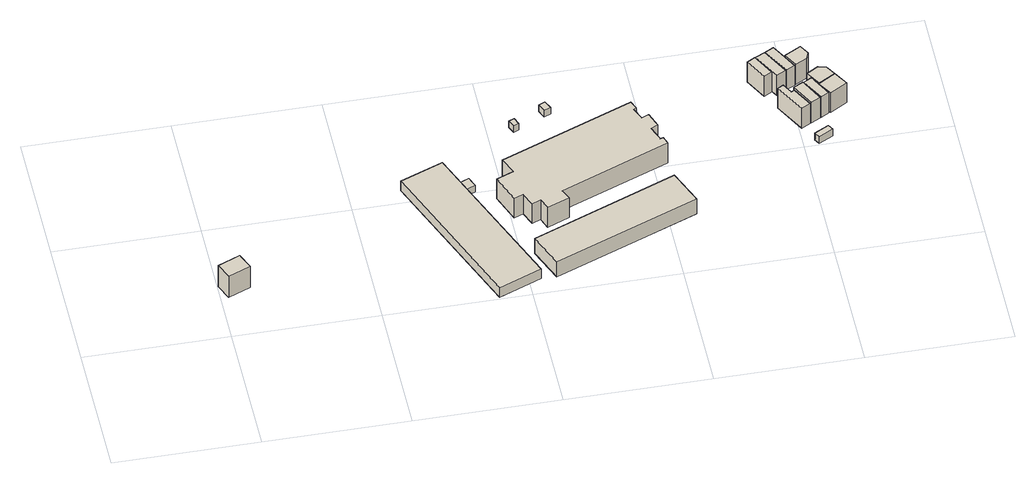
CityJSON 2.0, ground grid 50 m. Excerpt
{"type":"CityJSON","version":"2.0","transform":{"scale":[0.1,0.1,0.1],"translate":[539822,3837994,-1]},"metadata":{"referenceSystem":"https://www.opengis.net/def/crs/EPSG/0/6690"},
"CityObjects":{
"building1":{"type":"Building","attributes":{"計測周辺長":24.83,"1/2500図郭":46,"区名":"此花区","町丁目名称":"酉島６丁目","街区番号":8,"class":"3002","usage":"411","measuredHeight":9.6,"storeysAboveGround":3,"BuildingDetailAttribute.buildingRoofEdgeArea":33.35,"BuildingDetailAttribute.buildingStructureType":"601","BuildingDetailAttribute.buildingStructureOrgType":"1","BuildingDetailAttribute.detailedUsage":"1110","BuildingDetailAttribute.specifiedBuildingCoverageRate":0.8,"BuildingDetailAttribute.surveyYear":2017,"BuildingRiverFloodingRiskAttribute.description":"1","BuildingRiverFloodingRiskAttribute.rank":"3","BuildingRiverFloodingRiskAttribute.depth":3.17,"BuildingRiverFloodingRiskAttribute.adminType":"1","BuildingRiverFloodingRiskAttribute.scale":"2","BuildingRiverFloodingRiskAttribute.duration":48.8,"BuildingTsunamiRiskAttribute.description":"1","BuildingTsunamiRiskAttribute.rank":"2","BuildingTsunamiRiskAttribute.depth":2.12,"BuildingHighTideRiskAttribute.description":"1","BuildingHighTideRiskAttribute.rank":"4","BuildingHighTideRiskAttribute.depth":6.03,"BuildingIDAttribute.prefecture":"27","BuildingIDAttribute.city":"27104"},"geometry":[{"type":"Solid","lod":"1","boundaries":[[[[0,1,2,3]],[[2,4,5,3]],[[1,6,4,2]],[[0,7,6,1]],[[3,5,7,0]],[[4,6,7,5]]]]}]},
"building2":{"type":"Building","attributes":{"計測周辺長":150.52,"1/2500図郭":46,"区名":"此花区","町丁目名称":"酉島６丁目","街区番号":1,"class":"3001","usage":"452","measuredHeight":4.3,"storeysAboveGround":2,"BuildingDetailAttribute.buildingRoofEdgeArea":950.94,"BuildingDetailAttribute.buildingStructureType":"610","BuildingDetailAttribute.buildingStructureOrgType":"2","BuildingDetailAttribute.detailedUsage":"1610","BuildingDetailAttribute.specifiedBuildingCoverageRate":0.8,"BuildingDetailAttribute.surveyYear":2017,"BuildingRiverFloodingRiskAttribute.description":"1","BuildingRiverFloodingRiskAttribute.rank":"2","BuildingRiverFloodingRiskAttribute.depth":2.96,"BuildingRiverFloodingRiskAttribute.adminType":"1","BuildingRiverFloodingRiskAttribute.scale":"2","BuildingRiverFloodingRiskAttribute.duration":44.95,"BuildingTsunamiRiskAttribute.description":"1","BuildingTsunamiRiskAttribute.rank":"2","BuildingTsunamiRiskAttribute.depth":2.18,"BuildingHighTideRiskAttribute.description":"1","BuildingHighTideRiskAttribute.rank":"4","BuildingHighTideRiskAttribute.depth":6.11,"BuildingIDAttribute.prefecture":"27","BuildingIDAttribute.city":"27104"},"geometry":[{"type":"Solid","lod":"1","boundaries":[[[[8,9,10,11]],[[10,12,13,11]],[[9,14,12,10]],[[8,15,14,9]],[[11,13,15,8]],[[12,14,15,13]]]]}]},
"building3":{"type":"Building","attributes":{"計測周辺長":14.83,"1/2500図郭":46,"区名":"此花区","町丁目名称":"酉島６丁目","街区番号":1,"class":"3001","usage":"452","storeysAboveGround":1,"BuildingDetailAttribute.buildingRoofEdgeArea":13.68,"BuildingDetailAttribute.buildingStructureType":"610","BuildingDetailAttribute.buildingStructureOrgType":"2","BuildingDetailAttribute.detailedUsage":"1610","BuildingDetailAttribute.specifiedBuildingCoverageRate":0.8,"BuildingDetailAttribute.surveyYear":2017,"BuildingRiverFloodingRiskAttribute.description":"1","BuildingRiverFloodingRiskAttribute.rank":"2","BuildingRiverFloodingRiskAttribute.depth":2.85,"BuildingRiverFloodingRiskAttribute.adminType":"1","BuildingRiverFloodingRiskAttribute.scale":"2","BuildingRiverFloodingRiskAttribute.duration":42.85,"BuildingTsunamiRiskAttribute.description":"1","BuildingTsunamiRiskAttribute.rank":"2","BuildingTsunamiRiskAttribute.depth":2.14,"BuildingHighTideRiskAttribute.description":"1","BuildingHighTideRiskAttribute.rank":"4","BuildingHighTideRiskAttribute.depth":6.07,"BuildingIDAttribute.prefecture":"27","BuildingIDAttribute.city":"27104"},"geometry":[{"type":"Solid","lod":"1","boundaries":[[[[16,17,18,19]],[[18,20,21,19]],[[17,22,20,18]],[[16,23,22,17]],[[19,21,23,16]],[[20,22,23,21]]]]}]},
"building4":{"type":"Building","attributes":{"class":"3001","BuildingDetailAttribute.specifiedBuildingCoverageRate":0.8,"BuildingDetailAttribute.surveyYear":2017,"BuildingTsunamiRiskAttribute.description":"1","BuildingTsunamiRiskAttribute.rank":"2","BuildingTsunamiRiskAttribute.depth":2.01,"BuildingHighTideRiskAttribute.description":"1","BuildingHighTideRiskAttribute.rank":"4","BuildingHighTideRiskAttribute.depth":5.95,"BuildingIDAttribute.prefecture":"27","BuildingIDAttribute.city":"27104"},"geometry":[{"type":"Solid","lod":"1","boundaries":[[[[24,25,26,27]],[[26,28,29,27]],[[25,30,28,26]],[[24,31,30,25]],[[27,29,31,24]],[[28,30,31,29]]]]}]},
"building5":{"type":"Building","attributes":{"計測周辺長":134.55,"1/2500図郭":46,"区名":"此花区","町丁目名称":"酉島６丁目","街区番号":1,"class":"3001","usage":"452","measuredHeight":6.8,"storeysAboveGround":2,"BuildingDetailAttribute.buildingRoofEdgeArea":711.25,"BuildingDetailAttribute.buildingStructureType":"610","BuildingDetailAttribute.buildingStructureOrgType":"2","BuildingDetailAttribute.detailedUsage":"1610","BuildingDetailAttribute.specifiedBuildingCoverageRate":0.8,"BuildingDetailAttribute.surveyYear":2017,"BuildingRiverFloodingRiskAttribute.description":"1","BuildingRiverFloodingRiskAttribute.rank":"3","BuildingRiverFloodingRiskAttribute.depth":3.06,"BuildingRiverFloodingRiskAttribute.adminType":"1","BuildingRiverFloodingRiskAttribute.scale":"2","BuildingRiverFloodingRiskAttribute.duration":47.12,"BuildingTsunamiRiskAttribute.description":"1","BuildingTsunamiRiskAttribute.rank":"2","BuildingTsunamiRiskAttribute.depth":2.26,"BuildingHighTideRiskAttribute.description":"1","BuildingHighTideRiskAttribute.rank":"4","BuildingHighTideRiskAttribute.depth":6.2,"BuildingIDAttribute.prefecture":"27","BuildingIDAttribute.city":"27104"},"geometry":[{"type":"Solid","lod":"1","boundaries":[[[[32,33,34,35]],[[34,36,37,35]],[[33,38,36,34]],[[32,39,38,33]],[[35,37,39,32]],[[36,38,39,37]]]]}]},
"building6":{"type":"Building","attributes":{"計測周辺長":172.87,"1/2500図郭":46,"区名":"此花区","町丁目名称":"酉島６丁目","街区番号":1,"class":"3002","usage":"452","measuredHeight":9,"storeysAboveGround":3,"BuildingDetailAttribute.buildingRoofEdgeArea":1236.97,"BuildingDetailAttribute.buildingStructureType":"603","BuildingDetailAttribute.buildingStructureOrgType":"3","BuildingDetailAttribute.detailedUsage":"1610","BuildingDetailAttribute.specifiedBuildingCoverageRate":0.8,"BuildingDetailAttribute.surveyYear":2017,"BuildingRiverFloodingRiskAttribute.description":"1","BuildingRiverFloodingRiskAttribute.rank":"2","BuildingRiverFloodingRiskAttribute.depth":2.53,"BuildingRiverFloodingRiskAttribute.adminType":"1","BuildingRiverFloodingRiskAttribute.scale":"2","BuildingRiverFloodingRiskAttribute.duration":36.87,"BuildingTsunamiRiskAttribute.description":"1","BuildingTsunamiRiskAttribute.rank":"2","BuildingTsunamiRiskAttribute.depth":2.19,"BuildingHighTideRiskAttribute.description":"1","BuildingHighTideRiskAttribute.rank":"4","BuildingHighTideRiskAttribute.depth":6.12,"BuildingIDAttribute.prefecture":"27","BuildingIDAttribute.city":"27104"},"geometry":[{"type":"Solid","lod":"1","boundaries":[[[[40,41,42,43,44,45,46,47,48,49,50,51,52,53,54,55,56,57,58,59]],[[58,60,61,59]],[[57,62,60,58]],[[56,63,62,57]],[[55,64,63,56]],[[54,65,64,55]],[[53,66,65,54]],[[52,67,66,53]],[[51,68,67,52]],[[50,69,68,51]],[[49,70,69,50]],[[48,71,70,49]],[[47,72,71,48]],[[46,73,72,47]],[[45,74,73,46]],[[44,75,74,45]],[[43,76,75,44]],[[42,77,76,43]],[[41,78,77,42]],[[40,79,78,41]],[[59,61,79,40]],[[60,62,63,64,65,66,67,68,69,70,71,72,73,74,75,76,77,78,79,61]]]]}]},
"building7":{"type":"Building","attributes":{"class":"3001","BuildingDetailAttribute.specifiedBuildingCoverageRate":0.8,"BuildingDetailAttribute.surveyYear":2017,"BuildingRiverFloodingRiskAttribute.description":"1","BuildingRiverFloodingRiskAttribute.rank":"2","BuildingRiverFloodingRiskAttribute.depth":2.86,"BuildingRiverFloodingRiskAttribute.adminType":"1","BuildingRiverFloodingRiskAttribute.scale":"2","BuildingRiverFloodingRiskAttribute.duration":43.3,"BuildingTsunamiRiskAttribute.description":"1","BuildingTsunamiRiskAttribute.rank":"2","BuildingTsunamiRiskAttribute.depth":1.92,"BuildingHighTideRiskAttribute.description":"1","BuildingHighTideRiskAttribute.rank":"4","BuildingHighTideRiskAttribute.depth":5.86,"BuildingIDAttribute.prefecture":"27","BuildingIDAttribute.city":"27104"},"geometry":[{"type":"Solid","lod":"1","boundaries":[[[[80,81,82,83]],[[82,84,85,83]],[[81,86,84,82]],[[80,87,86,81]],[[83,85,87,80]],[[84,86,87,85]]]]}]},
"building8":{"type":"Building","attributes":{"計測周辺長":25.61,"1/2500図郭":46,"区名":"此花区","町丁目名称":"酉島６丁目","街区番号":1,"class":"3001","usage":"411","measuredHeight":9.1,"storeysAboveGround":3,"BuildingDetailAttribute.buildingRoofEdgeArea":32.96,"BuildingDetailAttribute.buildingStructureType":"601","BuildingDetailAttribute.buildingStructureOrgType":"1","BuildingDetailAttribute.detailedUsage":"1110","BuildingDetailAttribute.specifiedBuildingCoverageRate":0.8,"BuildingDetailAttribute.surveyYear":2017,"BuildingRiverFloodingRiskAttribute.description":"1","BuildingRiverFloodingRiskAttribute.rank":"3","BuildingRiverFloodingRiskAttribute.depth":3.25,"BuildingRiverFloodingRiskAttribute.adminType":"1","BuildingRiverFloodingRiskAttribute.scale":"2","BuildingRiverFloodingRiskAttribute.duration":50.68,"BuildingTsunamiRiskAttribute.description":"1","BuildingTsunamiRiskAttribute.rank":"2","BuildingTsunamiRiskAttribute.depth":2.52,"BuildingHighTideRiskAttribute.description":"1","BuildingHighTideRiskAttribute.rank":"4","BuildingHighTideRiskAttribute.depth":6.45,"BuildingIDAttribute.prefecture":"27","BuildingIDAttribute.city":"27104"},"geometry":[{"type":"Solid","lod":"1","boundaries":[[[[88,89,90,91]],[[90,92,93,91]],[[89,94,92,90]],[[88,95,94,89]],[[91,93,95,88]],[[92,94,95,93]]]]}]},
"building9":{"type":"Building","attributes":{"計測周辺長":26.85,"1/2500図郭":46,"区名":"此花区","町丁目名称":"酉島６丁目","街区番号":1,"class":"3001","usage":"411","measuredHeight":9,"storeysAboveGround":3,"BuildingDetailAttribute.buildingRoofEdgeArea":37.32,"BuildingDetailAttribute.buildingStructureType":"601","BuildingDetailAttribute.buildingStructureOrgType":"1","BuildingDetailAttribute.detailedUsage":"1110","BuildingDetailAttribute.specifiedBuildingCoverageRate":0.8,"BuildingDetailAttribute.surveyYear":2017,"BuildingRiverFloodingRiskAttribute.description":"1","BuildingRiverFloodingRiskAttribute.rank":"3","BuildingRiverFloodingRiskAttribute.depth":3.64,"BuildingRiverFloodingRiskAttribute.adminType":"1","BuildingRiverFloodingRiskAttribute.scale":"2","BuildingRiverFloodingRiskAttribute.duration":57.85,"BuildingTsunamiRiskAttribute.description":"1","BuildingTsunamiRiskAttribute.rank":"2","BuildingTsunamiRiskAttribute.depth":2.67,"BuildingHighTideRiskAttribute.description":"1","BuildingHighTideRiskAttribute.rank":"4","BuildingHighTideRiskAttribute.depth":6.6,"BuildingIDAttribute.prefecture":"27","BuildingIDAttribute.city":"27104"},"geometry":[{"type":"Solid","lod":"1","boundaries":[[[[96,97,98,99,100,101]],[[100,102,103,101]],[[99,104,102,100]],[[98,105,104,99]],[[97,106,105,98]],[[96,107,106,97]],[[101,103,107,96]],[[102,104,105,106,107,103]]]]}]},
"building10":{"type":"Building","attributes":{"計測周辺長":27.35,"1/2500図郭":46,"区名":"此花区","町丁目名称":"酉島６丁目","街区番号":1,"class":"3001","usage":"411","measuredHeight":9.1,"storeysAboveGround":3,"BuildingDetailAttribute.buildingRoofEdgeArea":41.95,"BuildingDetailAttribute.buildingStructureType":"601","BuildingDetailAttribute.buildingStructureOrgType":"1","BuildingDetailAttribute.detailedUsage":"1110","BuildingDetailAttribute.specifiedBuildingCoverageRate":0.8,"BuildingDetailAttribute.surveyYear":2017,"BuildingRiverFloodingRiskAttribute.description":"1","BuildingRiverFloodingRiskAttribute.rank":"3","BuildingRiverFloodingRiskAttribute.depth":3.25,"BuildingRiverFloodingRiskAttribute.adminType":"1","BuildingRiverFloodingRiskAttribute.scale":"2","BuildingRiverFloodingRiskAttribute.duration":50.68,"BuildingTsunamiRiskAttribute.description":"1","BuildingTsunamiRiskAttribute.rank":"2","BuildingTsunamiRiskAttribute.depth":2.81,"BuildingHighTideRiskAttribute.description":"1","BuildingHighTideRiskAttribute.rank":"4","BuildingHighTideRiskAttribute.depth":6.73,"BuildingIDAttribute.prefecture":"27","BuildingIDAttribute.city":"27104"},"geometry":[{"type":"Solid","lod":"1","boundaries":[[[[108,109,110,111]],[[110,112,113,111]],[[109,114,112,110]],[[108,115,114,109]],[[111,113,115,108]],[[112,114,115,113]]]]}]},
"building11":{"type":"Building","attributes":{"class":"3001","measuredHeight":3,"BuildingDetailAttribute.specifiedBuildingCoverageRate":0.8,"BuildingDetailAttribute.surveyYear":2017,"BuildingRiverFloodingRiskAttribute.description":"1","BuildingRiverFloodingRiskAttribute.rank":"3","BuildingRiverFloodingRiskAttribute.depth":3.64,"BuildingRiverFloodingRiskAttribute.adminType":"1","BuildingRiverFloodingRiskAttribute.scale":"2","BuildingRiverFloodingRiskAttribute.duration":57.85,"BuildingTsunamiRiskAttribute.description":"1","BuildingTsunamiRiskAttribute.rank":"2","BuildingTsunamiRiskAttribute.depth":2.68,"BuildingHighTideRiskAttribute.description":"1","BuildingHighTideRiskAttribute.rank":"4","BuildingHighTideRiskAttribute.depth":6.62,"BuildingIDAttribute.prefecture":"27","BuildingIDAttribute.city":"27104"},"geometry":[{"type":"Solid","lod":"1","boundaries":[[[[116,117,118,119]],[[118,120,121,119]],[[117,122,120,118]],[[116,123,122,117]],[[119,121,123,116]],[[120,122,123,121]]]]}]},
"building12":{"type":"Building","attributes":{"計測周辺長":22.8,"1/2500図郭":46,"区名":"此花区","町丁目名称":"酉島６丁目","街区番号":1,"class":"3001","usage":"411","measuredHeight":9.1,"storeysAboveGround":3,"BuildingDetailAttribute.buildingRoofEdgeArea":22.34,"BuildingDetailAttribute.buildingStructureType":"601","BuildingDetailAttribute.buildingStructureOrgType":"1","BuildingDetailAttribute.detailedUsage":"1110","BuildingDetailAttribute.specifiedBuildingCoverageRate":0.8,"BuildingDetailAttribute.surveyYear":2017,"BuildingRiverFloodingRiskAttribute.description":"1","BuildingRiverFloodingRiskAttribute.rank":"3","BuildingRiverFloodingRiskAttribute.depth":3.76,"BuildingRiverFloodingRiskAttribute.adminType":"1","BuildingRiverFloodingRiskAttribute.scale":"2","BuildingRiverFloodingRiskAttribute.duration":59.98,"BuildingTsunamiRiskAttribute.description":"1","BuildingTsunamiRiskAttribute.rank":"3","BuildingTsunamiRiskAttribute.depth":3.01,"BuildingHighTideRiskAttribute.description":"1","BuildingHighTideRiskAttribute.rank":"4","BuildingHighTideRiskAttribute.depth":6.92,"BuildingIDAttribute.prefecture":"27","BuildingIDAttribute.city":"27104"},"geometry":[{"type":"Solid","lod":"1","boundaries":[[[[124,125,126,127]],[[126,128,129,127]],[[125,130,128,126]],[[124,131,130,125]],[[127,129,131,124]],[[128,130,131,129]]]]}]},
"building13":{"type":"Building","attributes":{"計測周辺長":26.09,"1/2500図郭":46,"区名":"此花区","町丁目名称":"酉島６丁目","街区番号":1,"class":"3001","usage":"411","measuredHeight":9.3,"storeysAboveGround":3,"BuildingDetailAttribute.buildingRoofEdgeArea":33.65,"BuildingDetailAttribute.buildingStructureType":"601","BuildingDetailAttribute.buildingStructureOrgType":"1","BuildingDetailAttribute.detailedUsage":"1110","BuildingDetailAttribute.specifiedBuildingCoverageRate":0.8,"BuildingDetailAttribute.surveyYear":2017,"BuildingRiverFloodingRiskAttribute.description":"1","BuildingRiverFloodingRiskAttribute.rank":"3","BuildingRiverFloodingRiskAttribute.depth":3.64,"BuildingRiverFloodingRiskAttribute.adminType":"1","BuildingRiverFloodingRiskAttribute.scale":"2","BuildingRiverFloodingRiskAttribute.duration":57.85,"BuildingTsunamiRiskAttribute.description":"1","BuildingTsunamiRiskAttribute.rank":"2","BuildingTsunamiRiskAttribute.depth":2.67,"BuildingHighTideRiskAttribute.description":"1","BuildingHighTideRiskAttribute.rank":"4","BuildingHighTideRiskAttribute.depth":6.6,"BuildingIDAttribute.prefecture":"27","BuildingIDAttribute.city":"27104"},"geometry":[{"type":"Solid","lod":"1","boundaries":[[[[132,133,134,135]],[[134,136,137,135]],[[133,138,136,134]],[[132,139,138,133]],[[135,137,139,132]],[[136,138,139,137]]]]}]},
"building14":{"type":"Building","attributes":{"計測周辺長":26.15,"1/2500図郭":46,"区名":"此花区","町丁目名称":"酉島６丁目","街区番号":1,"class":"3001","usage":"411","measuredHeight":9.3,"storeysAboveGround":3,"BuildingDetailAttribute.buildingRoofEdgeArea":35.15,"BuildingDetailAttribute.buildingStructureType":"601","BuildingDetailAttribute.buildingStructureOrgType":"1","BuildingDetailAttribute.detailedUsage":"1110","BuildingDetailAttribute.specifiedBuildingCoverageRate":0.8,"BuildingDetailAttribute.surveyYear":2017,"BuildingRiverFloodingRiskAttribute.description":"1","BuildingRiverFloodingRiskAttribute.rank":"3","BuildingRiverFloodingRiskAttribute.depth":3.76,"BuildingRiverFloodingRiskAttribute.adminType":"1","BuildingRiverFloodingRiskAttribute.scale":"2","BuildingRiverFloodingRiskAttribute.duration":59.98,"BuildingTsunamiRiskAttribute.description":"1","BuildingTsunamiRiskAttribute.rank":"2","BuildingTsunamiRiskAttribute.depth":2.72,"BuildingHighTideRiskAttribute.description":"1","BuildingHighTideRiskAttribute.rank":"4","BuildingHighTideRiskAttribute.depth":6.65,"BuildingIDAttribute.prefecture":"27","BuildingIDAttribute.city":"27104"},"geometry":[{"type":"Solid","lod":"1","boundaries":[[[[140,141,142,143]],[[142,144,145,143]],[[141,146,144,142]],[[140,147,146,141]],[[143,145,147,140]],[[144,146,147,145]]]]}]},
"building15":{"type":"Building","attributes":{"計測周辺長":25.73,"1/2500図郭":46,"区名":"此花区","町丁目名称":"酉島６丁目","街区番号":1,"class":"3001","usage":"411","measuredHeight":8.9,"storeysAboveGround":3,"BuildingDetailAttribute.buildingRoofEdgeArea":38.34,"BuildingDetailAttribute.buildingStructureType":"601","BuildingDetailAttribute.buildingStructureOrgType":"1","BuildingDetailAttribute.detailedUsage":"1110","BuildingDetailAttribute.specifiedBuildingCoverageRate":0.8,"BuildingDetailAttribute.surveyYear":2017,"BuildingRiverFloodingRiskAttribute.description":"1","BuildingRiverFloodingRiskAttribute.rank":"3","BuildingRiverFloodingRiskAttribute.depth":3.76,"BuildingRiverFloodingRiskAttribute.adminType":"1","BuildingRiverFloodingRiskAttribute.scale":"2","BuildingRiverFloodingRiskAttribute.duration":59.98,"BuildingTsunamiRiskAttribute.description":"1","BuildingTsunamiRiskAttribute.rank":"3","BuildingTsunamiRiskAttribute.depth":3.01,"BuildingHighTideRiskAttribute.description":"1","BuildingHighTideRiskAttribute.rank":"4","BuildingHighTideRiskAttribute.depth":6.92,"BuildingIDAttribute.prefecture":"27","BuildingIDAttribute.city":"27104"},"geometry":[{"type":"Solid","lod":"1","boundaries":[[[[148,149,150,151,152]],[[151,153,154,152]],[[150,155,153,151]],[[149,156,155,150]],[[148,157,156,149]],[[152,154,157,148]],[[153,155,156,157,154]]]]}]},
"building16":{"type":"Building","attributes":{"計測周辺長":26.27,"1/2500図郭":46,"区名":"此花区","町丁目名称":"酉島６丁目","街区番号":1,"class":"3001","usage":"411","measuredHeight":8.9,"storeysAboveGround":3,"BuildingDetailAttribute.buildingRoofEdgeArea":39.57,"BuildingDetailAttribute.buildingStructureType":"601","BuildingDetailAttribute.buildingStructureOrgType":"1","BuildingDetailAttribute.detailedUsage":"1110","BuildingDetailAttribute.specifiedBuildingCoverageRate":0.8,"BuildingDetailAttribute.surveyYear":2017,"BuildingRiverFloodingRiskAttribute.description":"1","BuildingRiverFloodingRiskAttribute.rank":"3","BuildingRiverFloodingRiskAttribute.depth":3.76,"BuildingRiverFloodingRiskAttribute.adminType":"1","BuildingRiverFloodingRiskAttribute.scale":"2","BuildingRiverFloodingRiskAttribute.duration":59.98,"BuildingTsunamiRiskAttribute.description":"1","BuildingTsunamiRiskAttribute.rank":"2","BuildingTsunamiRiskAttribute.depth":2.85,"BuildingHighTideRiskAttribute.description":"1","BuildingHighTideRiskAttribute.rank":"4","BuildingHighTideRiskAttribute.depth":6.77,"BuildingIDAttribute.prefecture":"27","BuildingIDAttribute.city":"27104"},"geometry":[{"type":"Solid","lod":"1","boundaries":[[[[158,159,160,161,162]],[[161,163,164,162]],[[160,165,163,161]],[[159,166,165,160]],[[158,167,166,159]],[[162,164,167,158]],[[163,165,166,167,164]]]]}]},
"building17":{"type":"Building","attributes":{"計測周辺長":25,"1/2500図郭":46,"区名":"此花区","町丁目名称":"酉島６丁目","街区番号":1,"class":"3001","usage":"411","measuredHeight":9,"storeysAboveGround":3,"BuildingDetailAttribute.buildingRoofEdgeArea":38.47,"BuildingDetailAttribute.buildingStructureType":"601","BuildingDetailAttribute.buildingStructureOrgType":"1","BuildingDetailAttribute.detailedUsage":"1110","BuildingDetailAttribute.specifiedBuildingCoverageRate":0.8,"BuildingDetailAttribute.surveyYear":2017,"BuildingRiverFloodingRiskAttribute.description":"1","BuildingRiverFloodingRiskAttribute.rank":"3","BuildingRiverFloodingRiskAttribute.depth":3.76,"BuildingRiverFloodingRiskAttribute.adminType":"1","BuildingRiverFloodingRiskAttribute.scale":"2","BuildingRiverFloodingRiskAttribute.duration":59.98,"BuildingTsunamiRiskAttribute.description":"1","BuildingTsunamiRiskAttribute.rank":"2","BuildingTsunamiRiskAttribute.depth":2.72,"BuildingHighTideRiskAttribute.description":"1","BuildingHighTideRiskAttribute.rank":"4","BuildingHighTideRiskAttribute.depth":6.65,"BuildingIDAttribute.prefecture":"27","BuildingIDAttribute.city":"27104"},"geometry":[{"type":"Solid","lod":"1","boundaries":[[[[168,169,170,171]],[[170,172,173,171]],[[169,174,172,170]],[[168,175,174,169]],[[171,173,175,168]],[[172,174,175,173]]]]}]}
},
"vertices":[
[25,177,3],[2,234,3],[80,267,3],[104,210,3],[80,267,99],[104,210,99],[2,234,99],[25,177,99],
[671,551,8],[821,610,8],[1039,60,8],[889,1,8],[1039,60,51],[889,1,51],[821,610,51],[671,551,51],
[861,520,9],[893,533,9],[908,497,9],[875,483,9],[908,497,39],[875,483,39],[893,533,39],[861,520,39],
[1073,768,10],[1092,776,10],[1102,751,10],[1084,743,10],[1102,751,40],[1084,743,40],[1092,776,40],[1073,768,40],
[1042,180,7],[1545,380,7],[1594,258,7],[1091,58,7],[1594,258,75],[1091,58,75],[1545,380,75],[1042,180,75],
[1091,328,9],[1061,315,9],[1041,365,9],[1008,352,9],[970,452,9],[1029,475,9],[1004,534,9],[1467,717,9],[1480,687,9],[1470,682,9],[1488,639,9],[1513,650,9],[1533,595,9],[1508,584,9],[1529,532,9],[1539,535,9],[1549,507,9],[1168,356,9],[1184,319,9],[1106,288,9],[1184,319,99],[1106,288,99],[1168,356,99],[1549,507,99],[1539,535,99],[1529,532,99],[1508,584,99],[1533,595,99],[1513,650,99],[1488,639,99],[1470,682,99],[1480,687,99],[1467,717,99],[1004,534,99],[1029,475,99],[970,452,99],[1008,352,99],[1041,365,99],[1061,315,99],[1091,328,99],
[1183,823,10],[1206,833,10],[1219,804,10],[1195,794,10],[1219,804,40],[1195,794,40],[1206,833,40],[1183,823,40],
[1877,831,3],[1905,847,3],[1946,769,3],[1918,754,3],[1946,769,94],[1918,754,94],[1905,847,94],[1877,831,94],
[1950,694,2],[1971,705,2],[1991,669,2],[2001,675,2],[2040,603,2],[2009,586,2],[2040,603,92],[2009,586,92],[2001,675,92],[1991,669,92],[1971,705,92],[1950,694,92],
[1907,848,2],[1941,865,2],[1992,769,2],[1959,751,2],[1992,769,93],[1959,751,93],[1941,865,93],[1907,848,93],
[2040,524,3],[2090,551,3],[2101,531,3],[2050,504,3],[2101,531,34],[2050,504,34],[2090,551,34],[2040,524,34],
[1942,866,2],[1974,883,2],[2025,787,2],[1996,772,2],[2025,787,92],[1996,772,92],[1974,883,92],[1942,866,92],
[2001,685,2],[2036,703,2],[2077,622,2],[2043,604,2],[2077,622,95],[2043,604,95],[2036,703,95],[2001,685,95],
[2038,703,2],[2067,719,2],[2109,639,2],[2080,624,2],[2109,639,94],[2080,624,94],[2067,719,94],[2038,703,94],
[2003,841,1],[2061,873,1],[2081,838,1],[2070,814,1],[2030,792,1],[2070,814,90],[2030,792,90],[2081,838,90],[2061,873,90],[2003,841,90],
[2057,744,1],[2098,769,1],[2125,763,1],[2146,728,1],[2088,693,1],[2146,728,90],[2088,693,90],[2125,763,90],[2098,769,90],[2057,744,90],
[2085,689,1],[2146,726,1],[2176,676,1],[2115,640,1],[2176,676,91],[2115,640,91],[2146,726,91],[2085,689,91]
]}
